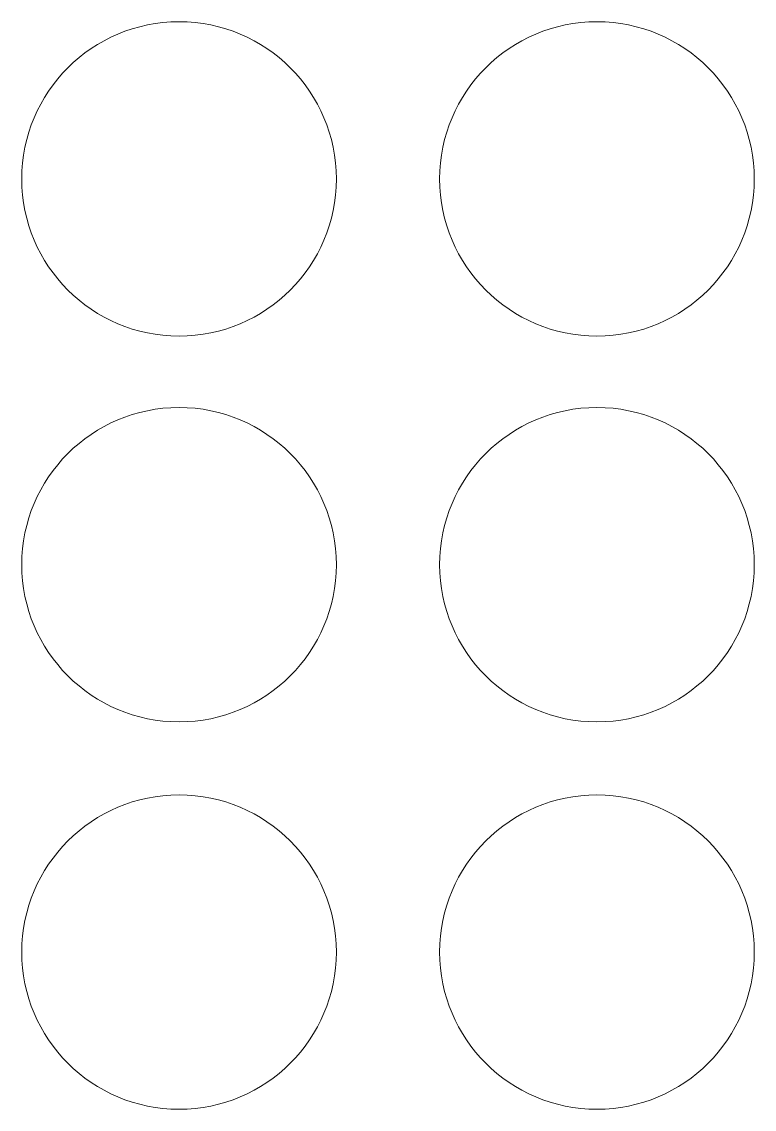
# Model space of a CAD drawing. Header units: millimetres. Extents: x -2444 to 3336, y -980 to 1690.
# Drawn here: x 35.7 to 172.3, y -811 to -608.1 of the extents above; entities that cross this region are included whole.
import ezdxf

# ---------------------------------------------------------------- set-up
doc = ezdxf.new("R2010")
doc.units = ezdxf.units.MM
doc.header["$MEASUREMENT"] = 0
doc.layers.add('Camada 1', color=7, linetype='Continuous')

msp = doc.modelspace()

# ---------------------------------------------------------------- linework, layer by layer
at = {"layer": 'Camada 1', "color": 250, "lineweight": 9}
for points in [[(35.701, -637.3846), (35.701, -653.5813), (48.8311, -666.7114), (65.0279, -666.7114), (65.0279, -666.7114), (81.2248, -666.7115), (94.3549, -653.5814), (94.3549, -637.3846), (94.3549, -637.3846), (94.355, -621.1878), (81.2249, -608.0577), (65.0281, -608.0577), (65.0281, -608.0577), (48.8312, -608.0576), (35.701, -621.1877), (35.701, -637.3846)], [(35.701, -637.3846), (35.701, -653.5813), (48.8311, -666.7114), (65.0279, -666.7114), (65.0279, -666.7114), (81.2248, -666.7115), (94.3549, -653.5814), (94.355, -637.3846), (94.355, -637.3846), (94.355, -621.1878), (81.2249, -608.0577), (65.0281, -608.0577), (65.0281, -608.0577), (48.8312, -608.0576), (35.701, -621.1877), (35.701, -637.3846)], [(35.701, -637.3846), (35.701, -653.5813), (48.8311, -666.7114), (65.0279, -666.7114), (65.0279, -666.7114), (81.2248, -666.7115), (94.3549, -653.5814), (94.355, -637.3846), (94.355, -637.3846), (94.355, -621.1878), (81.2249, -608.0577), (65.0281, -608.0577), (65.0281, -608.0577), (48.8312, -608.0576), (35.701, -621.1877), (35.701, -637.3846)], [(35.701, -637.3846), (35.701, -653.5813), (48.8311, -666.7114), (65.0279, -666.7114), (65.0279, -666.7114), (81.2248, -666.7115), (94.3549, -653.5814), (94.355, -637.3846), (94.355, -637.3846), (94.355, -621.1878), (81.2249, -608.0577), (65.0281, -608.0577), (65.0281, -608.0577), (48.8312, -608.0576), (35.701, -621.1877), (35.701, -637.3846)], [(35.701, -637.3846), (35.701, -653.5813), (48.8311, -666.7114), (65.0279, -666.7114), (65.0279, -666.7114), (81.2248, -666.7115), (94.3549, -653.5814), (94.355, -637.3846), (94.355, -637.3846), (94.355, -621.1878), (81.2249, -608.0577), (65.0281, -608.0577), (65.0281, -608.0577), (48.8312, -608.0576), (35.701, -621.1877), (35.701, -637.3846)], [(35.701, -637.3846), (35.701, -653.5813), (48.8311, -666.7114), (65.0279, -666.7114), (65.0279, -666.7114), (81.2248, -666.7115), (94.3549, -653.5814), (94.355, -637.3846), (94.355, -637.3846), (94.355, -621.1878), (81.2249, -608.0577), (65.0281, -608.0577), (65.0281, -608.0577), (48.8312, -608.0576), (35.701, -621.1877), (35.701, -637.3846)], [(35.701, -637.3846), (35.701, -653.5813), (48.8311, -666.7114), (65.0279, -666.7114), (65.0279, -666.7114), (81.2248, -666.7115), (94.3549, -653.5814), (94.355, -637.3846), (94.355, -637.3846), (94.355, -621.1878), (81.2249, -608.0577), (65.0281, -608.0577), (65.0281, -608.0577), (48.8312, -608.0576), (35.701, -621.1877), (35.701, -637.3846)], [(35.701, -637.3846), (35.701, -653.5813), (48.8311, -666.7114), (65.0279, -666.7114), (65.0279, -666.7114), (81.2248, -666.7115), (94.3549, -653.5814), (94.355, -637.3846), (94.355, -637.3846), (94.355, -621.1878), (81.2249, -608.0577), (65.0281, -608.0577), (65.0281, -608.0577), (48.8312, -608.0576), (35.701, -621.1877), (35.701, -637.3846)], [(35.701, -637.3846), (35.701, -653.5813), (48.8311, -666.7114), (65.0279, -666.7114), (65.0279, -666.7114), (81.2248, -666.7115), (94.3549, -653.5814), (94.355, -637.3846), (94.355, -637.3846), (94.355, -621.1878), (81.2249, -608.0577), (65.0281, -608.0577), (65.0281, -608.0577), (48.8312, -608.0576), (35.701, -621.1877), (35.701, -637.3846)], [(35.701, -637.3846), (35.701, -653.5813), (48.8311, -666.7114), (65.0279, -666.7114), (65.0279, -666.7114), (81.2248, -666.7115), (94.3549, -653.5814), (94.355, -637.3846), (94.355, -637.3846), (94.355, -621.1878), (81.2249, -608.0577), (65.0281, -608.0577), (65.0281, -608.0577), (48.8312, -608.0576), (35.701, -621.1877), (35.701, -637.3846)], [(35.701, -637.3846), (35.701, -653.5813), (48.8311, -666.7114), (65.0279, -666.7114), (65.0279, -666.7114), (81.2248, -666.7115), (94.3549, -653.5814), (94.355, -637.3846), (94.355, -637.3846), (94.355, -621.1878), (81.2249, -608.0577), (65.0281, -608.0577), (65.0281, -608.0577), (48.8312, -608.0576), (35.701, -621.1877), (35.701, -637.3846)], [(35.701, -637.3846), (35.701, -653.5813), (48.8311, -666.7114), (65.0279, -666.7114), (65.0279, -666.7114), (81.2248, -666.7115), (94.3549, -653.5814), (94.355, -637.3846), (94.355, -637.3846), (94.355, -621.1878), (81.2249, -608.0577), (65.0281, -608.0577), (65.0281, -608.0577), (48.8312, -608.0576), (35.701, -621.1877), (35.701, -637.3846)], [(35.701, -637.3846), (35.701, -653.5813), (48.8311, -666.7114), (65.0279, -666.7114), (65.0279, -666.7114), (81.2248, -666.7115), (94.3549, -653.5814), (94.355, -637.3846), (94.355, -637.3846), (94.355, -621.1878), (81.2249, -608.0577), (65.0281, -608.0577), (65.0281, -608.0577), (48.8312, -608.0576), (35.701, -621.1877), (35.701, -637.3846)], [(35.701, -637.3846), (35.701, -653.5813), (48.8311, -666.7114), (65.0279, -666.7114), (65.0279, -666.7114), (81.2248, -666.7115), (94.3549, -653.5814), (94.355, -637.3846), (94.355, -637.3846), (94.355, -621.1878), (81.2249, -608.0577), (65.0281, -608.0577), (65.0281, -608.0577), (48.8312, -608.0576), (35.701, -621.1877), (35.701, -637.3846)], [(35.701, -637.3846), (35.701, -653.5813), (48.8311, -666.7114), (65.0279, -666.7114), (65.0279, -666.7114), (81.2248, -666.7115), (94.3549, -653.5814), (94.355, -637.3846), (94.355, -637.3846), (94.355, -621.1878), (81.2249, -608.0577), (65.0281, -608.0577), (65.0281, -608.0577), (48.8312, -608.0576), (35.701, -621.1877), (35.701, -637.3846)], [(35.701, -637.3846), (35.701, -653.5813), (48.8311, -666.7114), (65.0279, -666.7114), (65.0279, -666.7114), (81.2248, -666.7115), (94.3549, -653.5814), (94.355, -637.3846), (94.355, -637.3846), (94.355, -621.1878), (81.2249, -608.0577), (65.0281, -608.0577), (65.0281, -608.0577), (48.8312, -608.0576), (35.701, -621.1877), (35.701, -637.3846)], [(35.701, -637.3846), (35.701, -653.5813), (48.8311, -666.7114), (65.0279, -666.7114), (65.0279, -666.7114), (81.2248, -666.7115), (94.3549, -653.5814), (94.355, -637.3846), (94.355, -637.3846), (94.355, -621.1878), (81.2249, -608.0577), (65.0281, -608.0577), (65.0281, -608.0577), (48.8312, -608.0576), (35.701, -621.1877), (35.701, -637.3846)], [(35.701, -637.3846), (35.701, -653.5813), (48.8311, -666.7114), (65.0279, -666.7114), (65.0279, -666.7114), (81.2248, -666.7115), (94.3549, -653.5814), (94.355, -637.3846), (94.355, -637.3846), (94.355, -621.1878), (81.2249, -608.0577), (65.0281, -608.0577), (65.0281, -608.0577), (48.8312, -608.0576), (35.701, -621.1877), (35.701, -637.3846)], [(35.701, -637.3846), (35.701, -653.5813), (48.8311, -666.7114), (65.0279, -666.7114), (65.0279, -666.7114), (81.2248, -666.7115), (94.3549, -653.5814), (94.355, -637.3846), (94.355, -637.3846), (94.355, -621.1878), (81.2249, -608.0577), (65.0281, -608.0577), (65.0281, -608.0577), (48.8312, -608.0576), (35.701, -621.1877), (35.701, -637.3846)], [(35.701, -637.3846), (35.701, -653.5813), (48.8311, -666.7114), (65.0279, -666.7114), (65.0279, -666.7114), (81.2248, -666.7115), (94.3549, -653.5814), (94.355, -637.3846), (94.355, -637.3846), (94.355, -621.1878), (81.2249, -608.0577), (65.0281, -608.0577), (65.0281, -608.0577), (48.8312, -608.0576), (35.701, -621.1877), (35.701, -637.3846)], [(35.701, -637.3846), (35.701, -653.5813), (48.8311, -666.7114), (65.0279, -666.7114), (65.0279, -666.7114), (81.2248, -666.7115), (94.3549, -653.5814), (94.355, -637.3846), (94.355, -637.3846), (94.355, -621.1878), (81.2249, -608.0577), (65.0281, -608.0577), (65.0281, -608.0577), (48.8312, -608.0576), (35.701, -621.1877), (35.701, -637.3846)], [(113.6168, -637.3847), (113.6168, -653.5814), (126.7469, -666.7115), (142.9437, -666.7115), (142.9437, -666.7115), (159.1406, -666.7116), (172.2707, -653.5815), (172.2707, -637.3847), (172.2707, -637.3847), (172.2708, -621.1879), (159.1407, -608.0578), (142.9439, -608.0578), (142.9439, -608.0578), (126.747, -608.0577), (113.6168, -621.1878), (113.6168, -637.3847)], [(113.6168, -637.3847), (113.6168, -653.5814), (126.7469, -666.7115), (142.9437, -666.7115), (142.9437, -666.7115), (159.1406, -666.7116), (172.2707, -653.5815), (172.2708, -637.3847), (172.2708, -637.3847), (172.2708, -621.1879), (159.1407, -608.0578), (142.9439, -608.0578), (142.9439, -608.0578), (126.747, -608.0577), (113.6168, -621.1878), (113.6168, -637.3847)], [(113.6168, -637.3847), (113.6168, -653.5814), (126.7469, -666.7115), (142.9437, -666.7115), (142.9437, -666.7115), (159.1406, -666.7116), (172.2707, -653.5815), (172.2708, -637.3847), (172.2708, -637.3847), (172.2708, -621.1879), (159.1407, -608.0578), (142.9439, -608.0578), (142.9439, -608.0578), (126.747, -608.0577), (113.6168, -621.1878), (113.6168, -637.3847)], [(113.6168, -637.3847), (113.6168, -653.5814), (126.7469, -666.7115), (142.9437, -666.7115), (142.9437, -666.7115), (159.1406, -666.7116), (172.2707, -653.5815), (172.2708, -637.3847), (172.2708, -637.3847), (172.2708, -621.1879), (159.1407, -608.0578), (142.9439, -608.0578), (142.9439, -608.0578), (126.747, -608.0577), (113.6168, -621.1878), (113.6168, -637.3847)], [(113.6168, -637.3847), (113.6168, -653.5814), (126.7469, -666.7115), (142.9437, -666.7115), (142.9437, -666.7115), (159.1406, -666.7116), (172.2707, -653.5815), (172.2708, -637.3847), (172.2708, -637.3847), (172.2708, -621.1879), (159.1407, -608.0578), (142.9439, -608.0578), (142.9439, -608.0578), (126.747, -608.0577), (113.6168, -621.1878), (113.6168, -637.3847)], [(113.6168, -637.3847), (113.6168, -653.5814), (126.7469, -666.7115), (142.9437, -666.7115), (142.9437, -666.7115), (159.1406, -666.7116), (172.2707, -653.5815), (172.2708, -637.3847), (172.2708, -637.3847), (172.2708, -621.1879), (159.1407, -608.0578), (142.9439, -608.0578), (142.9439, -608.0578), (126.747, -608.0577), (113.6168, -621.1878), (113.6168, -637.3847)], [(113.6168, -637.3847), (113.6168, -653.5814), (126.7469, -666.7115), (142.9437, -666.7115), (142.9437, -666.7115), (159.1406, -666.7116), (172.2707, -653.5815), (172.2708, -637.3847), (172.2708, -637.3847), (172.2708, -621.1879), (159.1407, -608.0578), (142.9439, -608.0578), (142.9439, -608.0578), (126.747, -608.0577), (113.6168, -621.1878), (113.6168, -637.3847)], [(113.6168, -637.3847), (113.6168, -653.5814), (126.7469, -666.7115), (142.9437, -666.7115), (142.9437, -666.7115), (159.1406, -666.7116), (172.2707, -653.5815), (172.2708, -637.3847), (172.2708, -637.3847), (172.2708, -621.1879), (159.1407, -608.0578), (142.9439, -608.0578), (142.9439, -608.0578), (126.747, -608.0577), (113.6168, -621.1878), (113.6168, -637.3847)], [(113.6168, -637.3847), (113.6168, -653.5814), (126.7469, -666.7115), (142.9437, -666.7115), (142.9437, -666.7115), (159.1406, -666.7116), (172.2707, -653.5815), (172.2708, -637.3847), (172.2708, -637.3847), (172.2708, -621.1879), (159.1407, -608.0578), (142.9439, -608.0578), (142.9439, -608.0578), (126.747, -608.0577), (113.6168, -621.1878), (113.6168, -637.3847)], [(113.6168, -637.3847), (113.6168, -653.5814), (126.7469, -666.7115), (142.9437, -666.7115), (142.9437, -666.7115), (159.1406, -666.7116), (172.2707, -653.5815), (172.2708, -637.3847), (172.2708, -637.3847), (172.2708, -621.1879), (159.1407, -608.0578), (142.9439, -608.0578), (142.9439, -608.0578), (126.747, -608.0577), (113.6168, -621.1878), (113.6168, -637.3847)], [(113.6168, -637.3847), (113.6168, -653.5814), (126.7469, -666.7115), (142.9437, -666.7115), (142.9437, -666.7115), (159.1406, -666.7116), (172.2707, -653.5815), (172.2708, -637.3847), (172.2708, -637.3847), (172.2708, -621.1879), (159.1407, -608.0578), (142.9439, -608.0578), (142.9439, -608.0578), (126.747, -608.0577), (113.6168, -621.1878), (113.6168, -637.3847)], [(113.6168, -637.3847), (113.6168, -653.5814), (126.7469, -666.7115), (142.9437, -666.7115), (142.9437, -666.7115), (159.1406, -666.7116), (172.2707, -653.5815), (172.2708, -637.3847), (172.2708, -637.3847), (172.2708, -621.1879), (159.1407, -608.0578), (142.9439, -608.0578), (142.9439, -608.0578), (126.747, -608.0577), (113.6168, -621.1878), (113.6168, -637.3847)], [(113.6168, -637.3847), (113.6168, -653.5814), (126.7469, -666.7115), (142.9437, -666.7115), (142.9437, -666.7115), (159.1406, -666.7116), (172.2707, -653.5815), (172.2708, -637.3847), (172.2708, -637.3847), (172.2708, -621.1879), (159.1407, -608.0578), (142.9439, -608.0578), (142.9439, -608.0578), (126.747, -608.0577), (113.6168, -621.1878), (113.6168, -637.3847)], [(113.6168, -637.3847), (113.6168, -653.5814), (126.7469, -666.7115), (142.9437, -666.7115), (142.9437, -666.7115), (159.1406, -666.7116), (172.2707, -653.5815), (172.2708, -637.3847), (172.2708, -637.3847), (172.2708, -621.1879), (159.1407, -608.0578), (142.9439, -608.0578), (142.9439, -608.0578), (126.747, -608.0577), (113.6168, -621.1878), (113.6168, -637.3847)], [(113.6168, -637.3847), (113.6168, -653.5814), (126.7469, -666.7115), (142.9437, -666.7115), (142.9437, -666.7115), (159.1406, -666.7116), (172.2707, -653.5815), (172.2708, -637.3847), (172.2708, -637.3847), (172.2708, -621.1879), (159.1407, -608.0578), (142.9439, -608.0578), (142.9439, -608.0578), (126.747, -608.0577), (113.6168, -621.1878), (113.6168, -637.3847)], [(113.6168, -637.3847), (113.6168, -653.5814), (126.7469, -666.7115), (142.9437, -666.7115), (142.9437, -666.7115), (159.1406, -666.7116), (172.2707, -653.5815), (172.2708, -637.3847), (172.2708, -637.3847), (172.2708, -621.1879), (159.1407, -608.0578), (142.9439, -608.0578), (142.9439, -608.0578), (126.747, -608.0577), (113.6168, -621.1878), (113.6168, -637.3847)], [(113.6168, -637.3847), (113.6168, -653.5814), (126.7469, -666.7115), (142.9437, -666.7115), (142.9437, -666.7115), (159.1406, -666.7116), (172.2707, -653.5815), (172.2708, -637.3847), (172.2708, -637.3847), (172.2708, -621.1879), (159.1407, -608.0578), (142.9439, -608.0578), (142.9439, -608.0578), (126.747, -608.0577), (113.6168, -621.1878), (113.6168, -637.3847)], [(113.6168, -637.3847), (113.6168, -653.5814), (126.7469, -666.7115), (142.9437, -666.7115), (142.9437, -666.7115), (159.1406, -666.7116), (172.2707, -653.5815), (172.2708, -637.3847), (172.2708, -637.3847), (172.2708, -621.1879), (159.1407, -608.0578), (142.9439, -608.0578), (142.9439, -608.0578), (126.747, -608.0577), (113.6168, -621.1878), (113.6168, -637.3847)], [(113.6168, -637.3847), (113.6168, -653.5814), (126.7469, -666.7115), (142.9437, -666.7115), (142.9437, -666.7115), (159.1406, -666.7116), (172.2707, -653.5815), (172.2708, -637.3847), (172.2708, -637.3847), (172.2708, -621.1879), (159.1407, -608.0578), (142.9439, -608.0578), (142.9439, -608.0578), (126.747, -608.0577), (113.6168, -621.1878), (113.6168, -637.3847)], [(113.6168, -637.3847), (113.6168, -653.5814), (126.7469, -666.7115), (142.9437, -666.7115), (142.9437, -666.7115), (159.1406, -666.7116), (172.2707, -653.5815), (172.2708, -637.3847), (172.2708, -637.3847), (172.2708, -621.1879), (159.1407, -608.0578), (142.9439, -608.0578), (142.9439, -608.0578), (126.747, -608.0577), (113.6168, -621.1878), (113.6168, -637.3847)], [(113.6168, -637.3847), (113.6168, -653.5814), (126.7469, -666.7115), (142.9437, -666.7115), (142.9437, -666.7115), (159.1406, -666.7116), (172.2707, -653.5815), (172.2708, -637.3847), (172.2708, -637.3847), (172.2708, -621.1879), (159.1407, -608.0578), (142.9439, -608.0578), (142.9439, -608.0578), (126.747, -608.0577), (113.6168, -621.1878), (113.6168, -637.3847)], [(35.701, -709.3513), (35.701, -725.548), (48.8311, -738.6781), (65.0279, -738.6781), (65.0279, -738.6781), (81.2248, -738.6782), (94.3549, -725.5481), (94.3549, -709.3513), (94.3549, -709.3513), (94.355, -693.1545), (81.2249, -680.0244), (65.0281, -680.0244), (65.0281, -680.0244), (48.8312, -680.0243), (35.701, -693.1544), (35.701, -709.3513)], [(35.701, -709.3513), (35.701, -725.548), (48.8311, -738.6781), (65.0279, -738.6781), (65.0279, -738.6781), (81.2248, -738.6782), (94.3549, -725.5481), (94.355, -709.3513), (94.355, -709.3513), (94.355, -693.1545), (81.2249, -680.0244), (65.0281, -680.0244), (65.0281, -680.0244), (48.8312, -680.0243), (35.701, -693.1544), (35.701, -709.3513)], [(35.701, -709.3513), (35.701, -725.548), (48.8311, -738.6781), (65.0279, -738.6781), (65.0279, -738.6781), (81.2248, -738.6782), (94.3549, -725.5481), (94.355, -709.3513), (94.355, -709.3513), (94.355, -693.1545), (81.2249, -680.0244), (65.0281, -680.0244), (65.0281, -680.0244), (48.8312, -680.0243), (35.701, -693.1544), (35.701, -709.3513)], [(35.701, -709.3513), (35.701, -725.548), (48.8311, -738.6781), (65.0279, -738.6781), (65.0279, -738.6781), (81.2248, -738.6782), (94.3549, -725.5481), (94.355, -709.3513), (94.355, -709.3513), (94.355, -693.1545), (81.2249, -680.0244), (65.0281, -680.0244), (65.0281, -680.0244), (48.8312, -680.0243), (35.701, -693.1544), (35.701, -709.3513)], [(35.701, -709.3513), (35.701, -725.548), (48.8311, -738.6781), (65.0279, -738.6781), (65.0279, -738.6781), (81.2248, -738.6782), (94.3549, -725.5481), (94.355, -709.3513), (94.355, -709.3513), (94.355, -693.1545), (81.2249, -680.0244), (65.0281, -680.0244), (65.0281, -680.0244), (48.8312, -680.0243), (35.701, -693.1544), (35.701, -709.3513)], [(35.701, -709.3513), (35.701, -725.548), (48.8311, -738.6781), (65.0279, -738.6781), (65.0279, -738.6781), (81.2248, -738.6782), (94.3549, -725.5481), (94.355, -709.3513), (94.355, -709.3513), (94.355, -693.1545), (81.2249, -680.0244), (65.0281, -680.0244), (65.0281, -680.0244), (48.8312, -680.0243), (35.701, -693.1544), (35.701, -709.3513)], [(35.701, -709.3513), (35.701, -725.548), (48.8311, -738.6781), (65.0279, -738.6781), (65.0279, -738.6781), (81.2248, -738.6782), (94.3549, -725.5481), (94.355, -709.3513), (94.355, -709.3513), (94.355, -693.1545), (81.2249, -680.0244), (65.0281, -680.0244), (65.0281, -680.0244), (48.8312, -680.0243), (35.701, -693.1544), (35.701, -709.3513)], [(35.701, -709.3513), (35.701, -725.548), (48.8311, -738.6781), (65.0279, -738.6781), (65.0279, -738.6781), (81.2248, -738.6782), (94.3549, -725.5481), (94.355, -709.3513), (94.355, -709.3513), (94.355, -693.1545), (81.2249, -680.0244), (65.0281, -680.0244), (65.0281, -680.0244), (48.8312, -680.0243), (35.701, -693.1544), (35.701, -709.3513)], [(35.701, -709.3513), (35.701, -725.548), (48.8311, -738.6781), (65.0279, -738.6781), (65.0279, -738.6781), (81.2248, -738.6782), (94.3549, -725.5481), (94.355, -709.3513), (94.355, -709.3513), (94.355, -693.1545), (81.2249, -680.0244), (65.0281, -680.0244), (65.0281, -680.0244), (48.8312, -680.0243), (35.701, -693.1544), (35.701, -709.3513)], [(35.701, -709.3513), (35.701, -725.548), (48.8311, -738.6781), (65.0279, -738.6781), (65.0279, -738.6781), (81.2248, -738.6782), (94.3549, -725.5481), (94.355, -709.3513), (94.355, -709.3513), (94.355, -693.1545), (81.2249, -680.0244), (65.0281, -680.0244), (65.0281, -680.0244), (48.8312, -680.0243), (35.701, -693.1544), (35.701, -709.3513)], [(35.701, -709.3513), (35.701, -725.548), (48.8311, -738.6781), (65.0279, -738.6781), (65.0279, -738.6781), (81.2248, -738.6782), (94.3549, -725.5481), (94.355, -709.3513), (94.355, -709.3513), (94.355, -693.1545), (81.2249, -680.0244), (65.0281, -680.0244), (65.0281, -680.0244), (48.8312, -680.0243), (35.701, -693.1544), (35.701, -709.3513)], [(35.701, -709.3513), (35.701, -725.548), (48.8311, -738.6781), (65.0279, -738.6781), (65.0279, -738.6781), (81.2248, -738.6782), (94.3549, -725.5481), (94.355, -709.3513), (94.355, -709.3513), (94.355, -693.1545), (81.2249, -680.0244), (65.0281, -680.0244), (65.0281, -680.0244), (48.8312, -680.0243), (35.701, -693.1544), (35.701, -709.3513)], [(35.701, -709.3513), (35.701, -725.548), (48.8311, -738.6781), (65.0279, -738.6781), (65.0279, -738.6781), (81.2248, -738.6782), (94.3549, -725.5481), (94.355, -709.3513), (94.355, -709.3513), (94.355, -693.1545), (81.2249, -680.0244), (65.0281, -680.0244), (65.0281, -680.0244), (48.8312, -680.0243), (35.701, -693.1544), (35.701, -709.3513)], [(35.701, -709.3513), (35.701, -725.548), (48.8311, -738.6781), (65.0279, -738.6781), (65.0279, -738.6781), (81.2248, -738.6782), (94.3549, -725.5481), (94.355, -709.3513), (94.355, -709.3513), (94.355, -693.1545), (81.2249, -680.0244), (65.0281, -680.0244), (65.0281, -680.0244), (48.8312, -680.0243), (35.701, -693.1544), (35.701, -709.3513)], [(35.701, -709.3513), (35.701, -725.548), (48.8311, -738.6781), (65.0279, -738.6781), (65.0279, -738.6781), (81.2248, -738.6782), (94.3549, -725.5481), (94.355, -709.3513), (94.355, -709.3513), (94.355, -693.1545), (81.2249, -680.0244), (65.0281, -680.0244), (65.0281, -680.0244), (48.8312, -680.0243), (35.701, -693.1544), (35.701, -709.3513)], [(35.701, -709.3513), (35.701, -725.548), (48.8311, -738.6781), (65.0279, -738.6781), (65.0279, -738.6781), (81.2248, -738.6782), (94.3549, -725.5481), (94.355, -709.3513), (94.355, -709.3513), (94.355, -693.1545), (81.2249, -680.0244), (65.0281, -680.0244), (65.0281, -680.0244), (48.8312, -680.0243), (35.701, -693.1544), (35.701, -709.3513)], [(35.701, -709.3513), (35.701, -725.548), (48.8311, -738.6781), (65.0279, -738.6781), (65.0279, -738.6781), (81.2248, -738.6782), (94.3549, -725.5481), (94.355, -709.3513), (94.355, -709.3513), (94.355, -693.1545), (81.2249, -680.0244), (65.0281, -680.0244), (65.0281, -680.0244), (48.8312, -680.0243), (35.701, -693.1544), (35.701, -709.3513)], [(35.701, -709.3513), (35.701, -725.548), (48.8311, -738.6781), (65.0279, -738.6781), (65.0279, -738.6781), (81.2248, -738.6782), (94.3549, -725.5481), (94.355, -709.3513), (94.355, -709.3513), (94.355, -693.1545), (81.2249, -680.0244), (65.0281, -680.0244), (65.0281, -680.0244), (48.8312, -680.0243), (35.701, -693.1544), (35.701, -709.3513)], [(35.701, -709.3513), (35.701, -725.548), (48.8311, -738.6781), (65.0279, -738.6781), (65.0279, -738.6781), (81.2248, -738.6782), (94.3549, -725.5481), (94.355, -709.3513), (94.355, -709.3513), (94.355, -693.1545), (81.2249, -680.0244), (65.0281, -680.0244), (65.0281, -680.0244), (48.8312, -680.0243), (35.701, -693.1544), (35.701, -709.3513)], [(35.701, -709.3513), (35.701, -725.548), (48.8311, -738.6781), (65.0279, -738.6781), (65.0279, -738.6781), (81.2248, -738.6782), (94.3549, -725.5481), (94.355, -709.3513), (94.355, -709.3513), (94.355, -693.1545), (81.2249, -680.0244), (65.0281, -680.0244), (65.0281, -680.0244), (48.8312, -680.0243), (35.701, -693.1544), (35.701, -709.3513)], [(35.701, -709.3513), (35.701, -725.548), (48.8311, -738.6781), (65.0279, -738.6781), (65.0279, -738.6781), (81.2248, -738.6782), (94.3549, -725.5481), (94.355, -709.3513), (94.355, -709.3513), (94.355, -693.1545), (81.2249, -680.0244), (65.0281, -680.0244), (65.0281, -680.0244), (48.8312, -680.0243), (35.701, -693.1544), (35.701, -709.3513)], [(113.6168, -709.3514), (113.6168, -725.5481), (126.7469, -738.6782), (142.9437, -738.6782), (142.9437, -738.6782), (159.1406, -738.6783), (172.2707, -725.5482), (172.2707, -709.3514), (172.2707, -709.3514), (172.2708, -693.1546), (159.1407, -680.0245), (142.9439, -680.0245), (142.9439, -680.0245), (126.747, -680.0244), (113.6168, -693.1545), (113.6168, -709.3514)], [(113.6168, -709.3514), (113.6168, -725.5481), (126.7469, -738.6782), (142.9437, -738.6782), (142.9437, -738.6782), (159.1406, -738.6783), (172.2707, -725.5482), (172.2708, -709.3514), (172.2708, -709.3514), (172.2708, -693.1546), (159.1407, -680.0245), (142.9439, -680.0245), (142.9439, -680.0245), (126.747, -680.0244), (113.6168, -693.1545), (113.6168, -709.3514)], [(113.6168, -709.3514), (113.6168, -725.5481), (126.7469, -738.6782), (142.9437, -738.6782), (142.9437, -738.6782), (159.1406, -738.6783), (172.2707, -725.5482), (172.2708, -709.3514), (172.2708, -709.3514), (172.2708, -693.1546), (159.1407, -680.0245), (142.9439, -680.0245), (142.9439, -680.0245), (126.747, -680.0244), (113.6168, -693.1545), (113.6168, -709.3514)], [(113.6168, -709.3514), (113.6168, -725.5481), (126.7469, -738.6782), (142.9437, -738.6782), (142.9437, -738.6782), (159.1406, -738.6783), (172.2707, -725.5482), (172.2708, -709.3514), (172.2708, -709.3514), (172.2708, -693.1546), (159.1407, -680.0245), (142.9439, -680.0245), (142.9439, -680.0245), (126.747, -680.0244), (113.6168, -693.1545), (113.6168, -709.3514)], [(113.6168, -709.3514), (113.6168, -725.5481), (126.7469, -738.6782), (142.9437, -738.6782), (142.9437, -738.6782), (159.1406, -738.6783), (172.2707, -725.5482), (172.2708, -709.3514), (172.2708, -709.3514), (172.2708, -693.1546), (159.1407, -680.0245), (142.9439, -680.0245), (142.9439, -680.0245), (126.747, -680.0244), (113.6168, -693.1545), (113.6168, -709.3514)], [(113.6168, -709.3514), (113.6168, -725.5481), (126.7469, -738.6782), (142.9437, -738.6782), (142.9437, -738.6782), (159.1406, -738.6783), (172.2707, -725.5482), (172.2708, -709.3514), (172.2708, -709.3514), (172.2708, -693.1546), (159.1407, -680.0245), (142.9439, -680.0245), (142.9439, -680.0245), (126.747, -680.0244), (113.6168, -693.1545), (113.6168, -709.3514)], [(113.6168, -709.3514), (113.6168, -725.5481), (126.7469, -738.6782), (142.9437, -738.6782), (142.9437, -738.6782), (159.1406, -738.6783), (172.2707, -725.5482), (172.2708, -709.3514), (172.2708, -709.3514), (172.2708, -693.1546), (159.1407, -680.0245), (142.9439, -680.0245), (142.9439, -680.0245), (126.747, -680.0244), (113.6168, -693.1545), (113.6168, -709.3514)], [(113.6168, -709.3514), (113.6168, -725.5481), (126.7469, -738.6782), (142.9437, -738.6782), (142.9437, -738.6782), (159.1406, -738.6783), (172.2707, -725.5482), (172.2708, -709.3514), (172.2708, -709.3514), (172.2708, -693.1546), (159.1407, -680.0245), (142.9439, -680.0245), (142.9439, -680.0245), (126.747, -680.0244), (113.6168, -693.1545), (113.6168, -709.3514)], [(113.6168, -709.3514), (113.6168, -725.5481), (126.7469, -738.6782), (142.9437, -738.6782), (142.9437, -738.6782), (159.1406, -738.6783), (172.2707, -725.5482), (172.2708, -709.3514), (172.2708, -709.3514), (172.2708, -693.1546), (159.1407, -680.0245), (142.9439, -680.0245), (142.9439, -680.0245), (126.747, -680.0244), (113.6168, -693.1545), (113.6168, -709.3514)], [(113.6168, -709.3514), (113.6168, -725.5481), (126.7469, -738.6782), (142.9437, -738.6782), (142.9437, -738.6782), (159.1406, -738.6783), (172.2707, -725.5482), (172.2708, -709.3514), (172.2708, -709.3514), (172.2708, -693.1546), (159.1407, -680.0245), (142.9439, -680.0245), (142.9439, -680.0245), (126.747, -680.0244), (113.6168, -693.1545), (113.6168, -709.3514)], [(113.6168, -709.3514), (113.6168, -725.5481), (126.7469, -738.6782), (142.9437, -738.6782), (142.9437, -738.6782), (159.1406, -738.6783), (172.2707, -725.5482), (172.2708, -709.3514), (172.2708, -709.3514), (172.2708, -693.1546), (159.1407, -680.0245), (142.9439, -680.0245), (142.9439, -680.0245), (126.747, -680.0244), (113.6168, -693.1545), (113.6168, -709.3514)], [(113.6168, -709.3514), (113.6168, -725.5481), (126.7469, -738.6782), (142.9437, -738.6782), (142.9437, -738.6782), (159.1406, -738.6783), (172.2707, -725.5482), (172.2708, -709.3514), (172.2708, -709.3514), (172.2708, -693.1546), (159.1407, -680.0245), (142.9439, -680.0245), (142.9439, -680.0245), (126.747, -680.0244), (113.6168, -693.1545), (113.6168, -709.3514)], [(113.6168, -709.3514), (113.6168, -725.5481), (126.7469, -738.6782), (142.9437, -738.6782), (142.9437, -738.6782), (159.1406, -738.6783), (172.2707, -725.5482), (172.2708, -709.3514), (172.2708, -709.3514), (172.2708, -693.1546), (159.1407, -680.0245), (142.9439, -680.0245), (142.9439, -680.0245), (126.747, -680.0244), (113.6168, -693.1545), (113.6168, -709.3514)], [(113.6168, -709.3514), (113.6168, -725.5481), (126.7469, -738.6782), (142.9437, -738.6782), (142.9437, -738.6782), (159.1406, -738.6783), (172.2707, -725.5482), (172.2708, -709.3514), (172.2708, -709.3514), (172.2708, -693.1546), (159.1407, -680.0245), (142.9439, -680.0245), (142.9439, -680.0245), (126.747, -680.0244), (113.6168, -693.1545), (113.6168, -709.3514)], [(113.6168, -709.3514), (113.6168, -725.5481), (126.7469, -738.6782), (142.9437, -738.6782), (142.9437, -738.6782), (159.1406, -738.6783), (172.2707, -725.5482), (172.2708, -709.3514), (172.2708, -709.3514), (172.2708, -693.1546), (159.1407, -680.0245), (142.9439, -680.0245), (142.9439, -680.0245), (126.747, -680.0244), (113.6168, -693.1545), (113.6168, -709.3514)], [(113.6168, -709.3514), (113.6168, -725.5481), (126.7469, -738.6782), (142.9437, -738.6782), (142.9437, -738.6782), (159.1406, -738.6783), (172.2707, -725.5482), (172.2708, -709.3514), (172.2708, -709.3514), (172.2708, -693.1546), (159.1407, -680.0245), (142.9439, -680.0245), (142.9439, -680.0245), (126.747, -680.0244), (113.6168, -693.1545), (113.6168, -709.3514)], [(113.6168, -709.3514), (113.6168, -725.5481), (126.7469, -738.6782), (142.9437, -738.6782), (142.9437, -738.6782), (159.1406, -738.6783), (172.2707, -725.5482), (172.2708, -709.3514), (172.2708, -709.3514), (172.2708, -693.1546), (159.1407, -680.0245), (142.9439, -680.0245), (142.9439, -680.0245), (126.747, -680.0244), (113.6168, -693.1545), (113.6168, -709.3514)], [(113.6168, -709.3514), (113.6168, -725.5481), (126.7469, -738.6782), (142.9437, -738.6782), (142.9437, -738.6782), (159.1406, -738.6783), (172.2707, -725.5482), (172.2708, -709.3514), (172.2708, -709.3514), (172.2708, -693.1546), (159.1407, -680.0245), (142.9439, -680.0245), (142.9439, -680.0245), (126.747, -680.0244), (113.6168, -693.1545), (113.6168, -709.3514)], [(113.6168, -709.3514), (113.6168, -725.5481), (126.7469, -738.6782), (142.9437, -738.6782), (142.9437, -738.6782), (159.1406, -738.6783), (172.2707, -725.5482), (172.2708, -709.3514), (172.2708, -709.3514), (172.2708, -693.1546), (159.1407, -680.0245), (142.9439, -680.0245), (142.9439, -680.0245), (126.747, -680.0244), (113.6168, -693.1545), (113.6168, -709.3514)], [(113.6168, -709.3514), (113.6168, -725.5481), (126.7469, -738.6782), (142.9437, -738.6782), (142.9437, -738.6782), (159.1406, -738.6783), (172.2707, -725.5482), (172.2708, -709.3514), (172.2708, -709.3514), (172.2708, -693.1546), (159.1407, -680.0245), (142.9439, -680.0245), (142.9439, -680.0245), (126.747, -680.0244), (113.6168, -693.1545), (113.6168, -709.3514)], [(113.6168, -709.3514), (113.6168, -725.5481), (126.7469, -738.6782), (142.9437, -738.6782), (142.9437, -738.6782), (159.1406, -738.6783), (172.2707, -725.5482), (172.2708, -709.3514), (172.2708, -709.3514), (172.2708, -693.1546), (159.1407, -680.0245), (142.9439, -680.0245), (142.9439, -680.0245), (126.747, -680.0244), (113.6168, -693.1545), (113.6168, -709.3514)], [(35.701, -781.6244), (35.701, -797.8211), (48.8311, -810.9512), (65.0279, -810.9512), (65.0279, -810.9512), (81.2248, -810.9513), (94.3549, -797.8212), (94.3549, -781.6244), (94.3549, -781.6244), (94.355, -765.4276), (81.2249, -752.2975), (65.0281, -752.2975), (65.0281, -752.2975), (48.8312, -752.2974), (35.701, -765.4275), (35.701, -781.6244)], [(35.701, -781.6244), (35.701, -797.8211), (48.8311, -810.9512), (65.0279, -810.9512), (65.0279, -810.9512), (81.2248, -810.9513), (94.3549, -797.8212), (94.355, -781.6244), (94.355, -781.6244), (94.355, -765.4276), (81.2249, -752.2975), (65.0281, -752.2975), (65.0281, -752.2975), (48.8312, -752.2974), (35.701, -765.4275), (35.701, -781.6244)], [(35.701, -781.6244), (35.701, -797.8211), (48.8311, -810.9512), (65.0279, -810.9512), (65.0279, -810.9512), (81.2248, -810.9513), (94.3549, -797.8212), (94.355, -781.6244), (94.355, -781.6244), (94.355, -765.4276), (81.2249, -752.2975), (65.0281, -752.2975), (65.0281, -752.2975), (48.8312, -752.2974), (35.701, -765.4275), (35.701, -781.6244)], [(35.701, -781.6244), (35.701, -797.8211), (48.8311, -810.9512), (65.0279, -810.9512), (65.0279, -810.9512), (81.2248, -810.9513), (94.3549, -797.8212), (94.355, -781.6244), (94.355, -781.6244), (94.355, -765.4276), (81.2249, -752.2975), (65.0281, -752.2975), (65.0281, -752.2975), (48.8312, -752.2974), (35.701, -765.4275), (35.701, -781.6244)], [(35.701, -781.6244), (35.701, -797.8211), (48.8311, -810.9512), (65.0279, -810.9512), (65.0279, -810.9512), (81.2248, -810.9513), (94.3549, -797.8212), (94.355, -781.6244), (94.355, -781.6244), (94.355, -765.4276), (81.2249, -752.2975), (65.0281, -752.2975), (65.0281, -752.2975), (48.8312, -752.2974), (35.701, -765.4275), (35.701, -781.6244)], [(35.701, -781.6244), (35.701, -797.8211), (48.8311, -810.9512), (65.0279, -810.9512), (65.0279, -810.9512), (81.2248, -810.9513), (94.3549, -797.8212), (94.355, -781.6244), (94.355, -781.6244), (94.355, -765.4276), (81.2249, -752.2975), (65.0281, -752.2975), (65.0281, -752.2975), (48.8312, -752.2974), (35.701, -765.4275), (35.701, -781.6244)], [(35.701, -781.6244), (35.701, -797.8211), (48.8311, -810.9512), (65.0279, -810.9512), (65.0279, -810.9512), (81.2248, -810.9513), (94.3549, -797.8212), (94.355, -781.6244), (94.355, -781.6244), (94.355, -765.4276), (81.2249, -752.2975), (65.0281, -752.2975), (65.0281, -752.2975), (48.8312, -752.2974), (35.701, -765.4275), (35.701, -781.6244)], [(35.701, -781.6244), (35.701, -797.8211), (48.8311, -810.9512), (65.0279, -810.9512), (65.0279, -810.9512), (81.2248, -810.9513), (94.3549, -797.8212), (94.355, -781.6244), (94.355, -781.6244), (94.355, -765.4276), (81.2249, -752.2975), (65.0281, -752.2975), (65.0281, -752.2975), (48.8312, -752.2974), (35.701, -765.4275), (35.701, -781.6244)], [(35.701, -781.6244), (35.701, -797.8211), (48.8311, -810.9512), (65.0279, -810.9512), (65.0279, -810.9512), (81.2248, -810.9513), (94.3549, -797.8212), (94.355, -781.6244), (94.355, -781.6244), (94.355, -765.4276), (81.2249, -752.2975), (65.0281, -752.2975), (65.0281, -752.2975), (48.8312, -752.2974), (35.701, -765.4275), (35.701, -781.6244)], [(35.701, -781.6244), (35.701, -797.8211), (48.8311, -810.9512), (65.0279, -810.9512), (65.0279, -810.9512), (81.2248, -810.9513), (94.3549, -797.8212), (94.355, -781.6244), (94.355, -781.6244), (94.355, -765.4276), (81.2249, -752.2975), (65.0281, -752.2975), (65.0281, -752.2975), (48.8312, -752.2974), (35.701, -765.4275), (35.701, -781.6244)], [(35.701, -781.6244), (35.701, -797.8211), (48.8311, -810.9512), (65.0279, -810.9512), (65.0279, -810.9512), (81.2248, -810.9513), (94.3549, -797.8212), (94.355, -781.6244), (94.355, -781.6244), (94.355, -765.4276), (81.2249, -752.2975), (65.0281, -752.2975), (65.0281, -752.2975), (48.8312, -752.2974), (35.701, -765.4275), (35.701, -781.6244)], [(35.701, -781.6244), (35.701, -797.8211), (48.8311, -810.9512), (65.0279, -810.9512), (65.0279, -810.9512), (81.2248, -810.9513), (94.3549, -797.8212), (94.355, -781.6244), (94.355, -781.6244), (94.355, -765.4276), (81.2249, -752.2975), (65.0281, -752.2975), (65.0281, -752.2975), (48.8312, -752.2974), (35.701, -765.4275), (35.701, -781.6244)], [(35.701, -781.6244), (35.701, -797.8211), (48.8311, -810.9512), (65.0279, -810.9512), (65.0279, -810.9512), (81.2248, -810.9513), (94.3549, -797.8212), (94.355, -781.6244), (94.355, -781.6244), (94.355, -765.4276), (81.2249, -752.2975), (65.0281, -752.2975), (65.0281, -752.2975), (48.8312, -752.2974), (35.701, -765.4275), (35.701, -781.6244)], [(35.701, -781.6244), (35.701, -797.8211), (48.8311, -810.9512), (65.0279, -810.9512), (65.0279, -810.9512), (81.2248, -810.9513), (94.3549, -797.8212), (94.355, -781.6244), (94.355, -781.6244), (94.355, -765.4276), (81.2249, -752.2975), (65.0281, -752.2975), (65.0281, -752.2975), (48.8312, -752.2974), (35.701, -765.4275), (35.701, -781.6244)], [(35.701, -781.6244), (35.701, -797.8211), (48.8311, -810.9512), (65.0279, -810.9512), (65.0279, -810.9512), (81.2248, -810.9513), (94.3549, -797.8212), (94.355, -781.6244), (94.355, -781.6244), (94.355, -765.4276), (81.2249, -752.2975), (65.0281, -752.2975), (65.0281, -752.2975), (48.8312, -752.2974), (35.701, -765.4275), (35.701, -781.6244)], [(35.701, -781.6244), (35.701, -797.8211), (48.8311, -810.9512), (65.0279, -810.9512), (65.0279, -810.9512), (81.2248, -810.9513), (94.3549, -797.8212), (94.355, -781.6244), (94.355, -781.6244), (94.355, -765.4276), (81.2249, -752.2975), (65.0281, -752.2975), (65.0281, -752.2975), (48.8312, -752.2974), (35.701, -765.4275), (35.701, -781.6244)], [(35.701, -781.6244), (35.701, -797.8211), (48.8311, -810.9512), (65.0279, -810.9512), (65.0279, -810.9512), (81.2248, -810.9513), (94.3549, -797.8212), (94.355, -781.6244), (94.355, -781.6244), (94.355, -765.4276), (81.2249, -752.2975), (65.0281, -752.2975), (65.0281, -752.2975), (48.8312, -752.2974), (35.701, -765.4275), (35.701, -781.6244)], [(35.701, -781.6244), (35.701, -797.8211), (48.8311, -810.9512), (65.0279, -810.9512), (65.0279, -810.9512), (81.2248, -810.9513), (94.3549, -797.8212), (94.355, -781.6244), (94.355, -781.6244), (94.355, -765.4276), (81.2249, -752.2975), (65.0281, -752.2975), (65.0281, -752.2975), (48.8312, -752.2974), (35.701, -765.4275), (35.701, -781.6244)], [(35.701, -781.6244), (35.701, -797.8211), (48.8311, -810.9512), (65.0279, -810.9512), (65.0279, -810.9512), (81.2248, -810.9513), (94.3549, -797.8212), (94.355, -781.6244), (94.355, -781.6244), (94.355, -765.4276), (81.2249, -752.2975), (65.0281, -752.2975), (65.0281, -752.2975), (48.8312, -752.2974), (35.701, -765.4275), (35.701, -781.6244)], [(35.701, -781.6244), (35.701, -797.8211), (48.8311, -810.9512), (65.0279, -810.9512), (65.0279, -810.9512), (81.2248, -810.9513), (94.3549, -797.8212), (94.355, -781.6244), (94.355, -781.6244), (94.355, -765.4276), (81.2249, -752.2975), (65.0281, -752.2975), (65.0281, -752.2975), (48.8312, -752.2974), (35.701, -765.4275), (35.701, -781.6244)], [(35.701, -781.6244), (35.701, -797.8211), (48.8311, -810.9512), (65.0279, -810.9512), (65.0279, -810.9512), (81.2248, -810.9513), (94.3549, -797.8212), (94.355, -781.6244), (94.355, -781.6244), (94.355, -765.4276), (81.2249, -752.2975), (65.0281, -752.2975), (65.0281, -752.2975), (48.8312, -752.2974), (35.701, -765.4275), (35.701, -781.6244)], [(113.6168, -781.6245), (113.6168, -797.8212), (126.7469, -810.9513), (142.9437, -810.9513), (142.9437, -810.9513), (159.1406, -810.9514), (172.2707, -797.8213), (172.2707, -781.6245), (172.2707, -781.6245), (172.2708, -765.4277), (159.1407, -752.2976), (142.9439, -752.2976), (142.9439, -752.2976), (126.747, -752.2975), (113.6168, -765.4276), (113.6168, -781.6245)], [(113.6168, -781.6245), (113.6168, -797.8212), (126.7469, -810.9513), (142.9437, -810.9513), (142.9437, -810.9513), (159.1406, -810.9514), (172.2707, -797.8213), (172.2708, -781.6245), (172.2708, -781.6245), (172.2708, -765.4277), (159.1407, -752.2976), (142.9439, -752.2976), (142.9439, -752.2976), (126.747, -752.2975), (113.6168, -765.4276), (113.6168, -781.6245)], [(113.6168, -781.6245), (113.6168, -797.8212), (126.7469, -810.9513), (142.9437, -810.9513), (142.9437, -810.9513), (159.1406, -810.9514), (172.2707, -797.8213), (172.2708, -781.6245), (172.2708, -781.6245), (172.2708, -765.4277), (159.1407, -752.2976), (142.9439, -752.2976), (142.9439, -752.2976), (126.747, -752.2975), (113.6168, -765.4276), (113.6168, -781.6245)], [(113.6168, -781.6245), (113.6168, -797.8212), (126.7469, -810.9513), (142.9437, -810.9513), (142.9437, -810.9513), (159.1406, -810.9514), (172.2707, -797.8213), (172.2708, -781.6245), (172.2708, -781.6245), (172.2708, -765.4277), (159.1407, -752.2976), (142.9439, -752.2976), (142.9439, -752.2976), (126.747, -752.2975), (113.6168, -765.4276), (113.6168, -781.6245)], [(113.6168, -781.6245), (113.6168, -797.8212), (126.7469, -810.9513), (142.9437, -810.9513), (142.9437, -810.9513), (159.1406, -810.9514), (172.2707, -797.8213), (172.2708, -781.6245), (172.2708, -781.6245), (172.2708, -765.4277), (159.1407, -752.2976), (142.9439, -752.2976), (142.9439, -752.2976), (126.747, -752.2975), (113.6168, -765.4276), (113.6168, -781.6245)], [(113.6168, -781.6245), (113.6168, -797.8212), (126.7469, -810.9513), (142.9437, -810.9513), (142.9437, -810.9513), (159.1406, -810.9514), (172.2707, -797.8213), (172.2708, -781.6245), (172.2708, -781.6245), (172.2708, -765.4277), (159.1407, -752.2976), (142.9439, -752.2976), (142.9439, -752.2976), (126.747, -752.2975), (113.6168, -765.4276), (113.6168, -781.6245)], [(113.6168, -781.6245), (113.6168, -797.8212), (126.7469, -810.9513), (142.9437, -810.9513), (142.9437, -810.9513), (159.1406, -810.9514), (172.2707, -797.8213), (172.2708, -781.6245), (172.2708, -781.6245), (172.2708, -765.4277), (159.1407, -752.2976), (142.9439, -752.2976), (142.9439, -752.2976), (126.747, -752.2975), (113.6168, -765.4276), (113.6168, -781.6245)], [(113.6168, -781.6245), (113.6168, -797.8212), (126.7469, -810.9513), (142.9437, -810.9513), (142.9437, -810.9513), (159.1406, -810.9514), (172.2707, -797.8213), (172.2708, -781.6245), (172.2708, -781.6245), (172.2708, -765.4277), (159.1407, -752.2976), (142.9439, -752.2976), (142.9439, -752.2976), (126.747, -752.2975), (113.6168, -765.4276), (113.6168, -781.6245)], [(113.6168, -781.6245), (113.6168, -797.8212), (126.7469, -810.9513), (142.9437, -810.9513), (142.9437, -810.9513), (159.1406, -810.9514), (172.2707, -797.8213), (172.2708, -781.6245), (172.2708, -781.6245), (172.2708, -765.4277), (159.1407, -752.2976), (142.9439, -752.2976), (142.9439, -752.2976), (126.747, -752.2975), (113.6168, -765.4276), (113.6168, -781.6245)], [(113.6168, -781.6245), (113.6168, -797.8212), (126.7469, -810.9513), (142.9437, -810.9513), (142.9437, -810.9513), (159.1406, -810.9514), (172.2707, -797.8213), (172.2708, -781.6245), (172.2708, -781.6245), (172.2708, -765.4277), (159.1407, -752.2976), (142.9439, -752.2976), (142.9439, -752.2976), (126.747, -752.2975), (113.6168, -765.4276), (113.6168, -781.6245)], [(113.6168, -781.6245), (113.6168, -797.8212), (126.7469, -810.9513), (142.9437, -810.9513), (142.9437, -810.9513), (159.1406, -810.9514), (172.2707, -797.8213), (172.2708, -781.6245), (172.2708, -781.6245), (172.2708, -765.4277), (159.1407, -752.2976), (142.9439, -752.2976), (142.9439, -752.2976), (126.747, -752.2975), (113.6168, -765.4276), (113.6168, -781.6245)], [(113.6168, -781.6245), (113.6168, -797.8212), (126.7469, -810.9513), (142.9437, -810.9513), (142.9437, -810.9513), (159.1406, -810.9514), (172.2707, -797.8213), (172.2708, -781.6245), (172.2708, -781.6245), (172.2708, -765.4277), (159.1407, -752.2976), (142.9439, -752.2976), (142.9439, -752.2976), (126.747, -752.2975), (113.6168, -765.4276), (113.6168, -781.6245)], [(113.6168, -781.6245), (113.6168, -797.8212), (126.7469, -810.9513), (142.9437, -810.9513), (142.9437, -810.9513), (159.1406, -810.9514), (172.2707, -797.8213), (172.2708, -781.6245), (172.2708, -781.6245), (172.2708, -765.4277), (159.1407, -752.2976), (142.9439, -752.2976), (142.9439, -752.2976), (126.747, -752.2975), (113.6168, -765.4276), (113.6168, -781.6245)], [(113.6168, -781.6245), (113.6168, -797.8212), (126.7469, -810.9513), (142.9437, -810.9513), (142.9437, -810.9513), (159.1406, -810.9514), (172.2707, -797.8213), (172.2708, -781.6245), (172.2708, -781.6245), (172.2708, -765.4277), (159.1407, -752.2976), (142.9439, -752.2976), (142.9439, -752.2976), (126.747, -752.2975), (113.6168, -765.4276), (113.6168, -781.6245)], [(113.6168, -781.6245), (113.6168, -797.8212), (126.7469, -810.9513), (142.9437, -810.9513), (142.9437, -810.9513), (159.1406, -810.9514), (172.2707, -797.8213), (172.2708, -781.6245), (172.2708, -781.6245), (172.2708, -765.4277), (159.1407, -752.2976), (142.9439, -752.2976), (142.9439, -752.2976), (126.747, -752.2975), (113.6168, -765.4276), (113.6168, -781.6245)], [(113.6168, -781.6245), (113.6168, -797.8212), (126.7469, -810.9513), (142.9437, -810.9513), (142.9437, -810.9513), (159.1406, -810.9514), (172.2707, -797.8213), (172.2708, -781.6245), (172.2708, -781.6245), (172.2708, -765.4277), (159.1407, -752.2976), (142.9439, -752.2976), (142.9439, -752.2976), (126.747, -752.2975), (113.6168, -765.4276), (113.6168, -781.6245)], [(113.6168, -781.6245), (113.6168, -797.8212), (126.7469, -810.9513), (142.9437, -810.9513), (142.9437, -810.9513), (159.1406, -810.9514), (172.2707, -797.8213), (172.2708, -781.6245), (172.2708, -781.6245), (172.2708, -765.4277), (159.1407, -752.2976), (142.9439, -752.2976), (142.9439, -752.2976), (126.747, -752.2975), (113.6168, -765.4276), (113.6168, -781.6245)], [(113.6168, -781.6245), (113.6168, -797.8212), (126.7469, -810.9513), (142.9437, -810.9513), (142.9437, -810.9513), (159.1406, -810.9514), (172.2707, -797.8213), (172.2708, -781.6245), (172.2708, -781.6245), (172.2708, -765.4277), (159.1407, -752.2976), (142.9439, -752.2976), (142.9439, -752.2976), (126.747, -752.2975), (113.6168, -765.4276), (113.6168, -781.6245)], [(113.6168, -781.6245), (113.6168, -797.8212), (126.7469, -810.9513), (142.9437, -810.9513), (142.9437, -810.9513), (159.1406, -810.9514), (172.2707, -797.8213), (172.2708, -781.6245), (172.2708, -781.6245), (172.2708, -765.4277), (159.1407, -752.2976), (142.9439, -752.2976), (142.9439, -752.2976), (126.747, -752.2975), (113.6168, -765.4276), (113.6168, -781.6245)], [(113.6168, -781.6245), (113.6168, -797.8212), (126.7469, -810.9513), (142.9437, -810.9513), (142.9437, -810.9513), (159.1406, -810.9514), (172.2707, -797.8213), (172.2708, -781.6245), (172.2708, -781.6245), (172.2708, -765.4277), (159.1407, -752.2976), (142.9439, -752.2976), (142.9439, -752.2976), (126.747, -752.2975), (113.6168, -765.4276), (113.6168, -781.6245)], [(113.6168, -781.6245), (113.6168, -797.8212), (126.7469, -810.9513), (142.9437, -810.9513), (142.9437, -810.9513), (159.1406, -810.9514), (172.2707, -797.8213), (172.2708, -781.6245), (172.2708, -781.6245), (172.2708, -765.4277), (159.1407, -752.2976), (142.9439, -752.2976), (142.9439, -752.2976), (126.747, -752.2975), (113.6168, -765.4276), (113.6168, -781.6245)]]:
    msp.add_open_spline(points, degree=3, knots=[0, 0, 0, 0, 0.2, 0.2, 0.2, 0.2, 0.4, 0.4, 0.4, 0.4, 0.6, 0.6, 0.6, 0.6, 1, 1, 1, 1], dxfattribs=at)
for points in [[(65.0281, -608.0577), (65.0281, -608.0577), (65.0281, -608.0577), (65.0281, -608.0577)], [(142.9439, -608.0578), (142.9439, -608.0578), (142.9439, -608.0578), (142.9439, -608.0578)], [(35.701, -637.3846), (35.701, -637.3846), (35.701, -637.3846), (35.701, -637.3846)], [(35.701, -637.3846), (35.701, -637.3846), (35.701, -637.3846), (35.701, -637.3846)], [(94.3549, -637.3846), (94.3549, -637.3846), (94.355, -637.3846), (94.355, -637.3846)], [(113.6168, -637.3847), (113.6168, -637.3847), (113.6168, -637.3847), (113.6168, -637.3847)], [(113.6168, -637.3847), (113.6168, -637.3847), (113.6168, -637.3847), (113.6168, -637.3847)], [(172.2707, -637.3847), (172.2707, -637.3847), (172.2708, -637.3847), (172.2708, -637.3847)], [(65.0279, -666.7114), (65.0279, -666.7114), (65.0279, -666.7114), (65.0279, -666.7114)], [(142.9437, -666.7115), (142.9437, -666.7115), (142.9437, -666.7115), (142.9437, -666.7115)], [(65.0281, -680.0244), (65.0281, -680.0244), (65.0281, -680.0244), (65.0281, -680.0244)], [(142.9439, -680.0245), (142.9439, -680.0245), (142.9439, -680.0245), (142.9439, -680.0245)], [(35.701, -709.3513), (35.701, -709.3513), (35.701, -709.3513), (35.701, -709.3513)], [(35.701, -709.3513), (35.701, -709.3513), (35.701, -709.3513), (35.701, -709.3513)], [(94.3549, -709.3513), (94.3549, -709.3513), (94.355, -709.3513), (94.355, -709.3513)], [(113.6168, -709.3514), (113.6168, -709.3514), (113.6168, -709.3514), (113.6168, -709.3514)], [(113.6168, -709.3514), (113.6168, -709.3514), (113.6168, -709.3514), (113.6168, -709.3514)], [(172.2707, -709.3514), (172.2707, -709.3514), (172.2708, -709.3514), (172.2708, -709.3514)], [(65.0279, -738.6781), (65.0279, -738.6781), (65.0279, -738.6781), (65.0279, -738.6781)], [(142.9437, -738.6782), (142.9437, -738.6782), (142.9437, -738.6782), (142.9437, -738.6782)], [(65.0281, -752.2975), (65.0281, -752.2975), (65.0281, -752.2975), (65.0281, -752.2975)], [(142.9439, -752.2976), (142.9439, -752.2976), (142.9439, -752.2976), (142.9439, -752.2976)], [(35.701, -781.6244), (35.701, -781.6244), (35.701, -781.6244), (35.701, -781.6244)], [(35.701, -781.6244), (35.701, -781.6244), (35.701, -781.6244), (35.701, -781.6244)], [(94.3549, -781.6244), (94.3549, -781.6244), (94.355, -781.6244), (94.355, -781.6244)], [(113.6168, -781.6245), (113.6168, -781.6245), (113.6168, -781.6245), (113.6168, -781.6245)], [(113.6168, -781.6245), (113.6168, -781.6245), (113.6168, -781.6245), (113.6168, -781.6245)], [(172.2707, -781.6245), (172.2707, -781.6245), (172.2708, -781.6245), (172.2708, -781.6245)], [(65.0279, -810.9512), (65.0279, -810.9512), (65.0279, -810.9512), (65.0279, -810.9512)], [(142.9437, -810.9513), (142.9437, -810.9513), (142.9437, -810.9513), (142.9437, -810.9513)]]:
    msp.add_open_spline(points, degree=3, dxfattribs=at)

doc.saveas('drawing.dxf')
